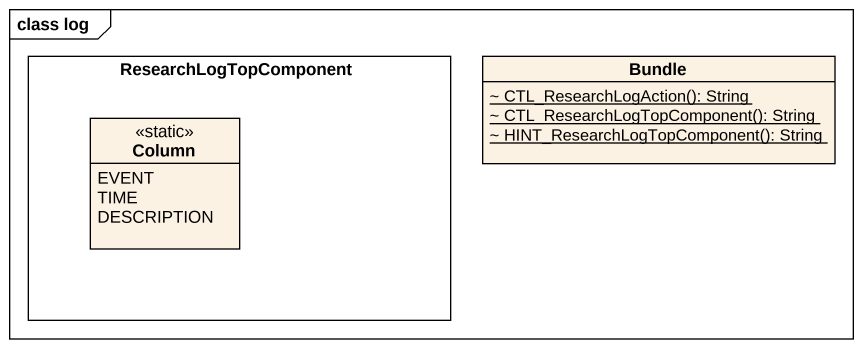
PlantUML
@startuml
mainframe class log
hide circle
hide empty members
skinparam classAttributeIconSize 0
rectangle ResearchLogTopComponent {
  enum Column <<static>> {
    EVENT
    TIME
    DESCRIPTION
  }
}
class Bundle {
  {static} ~ CTL_ResearchLogAction(): String
  {static} ~ CTL_ResearchLogTopComponent(): String
  {static} ~ HINT_ResearchLogTopComponent(): String
}
@enduml
